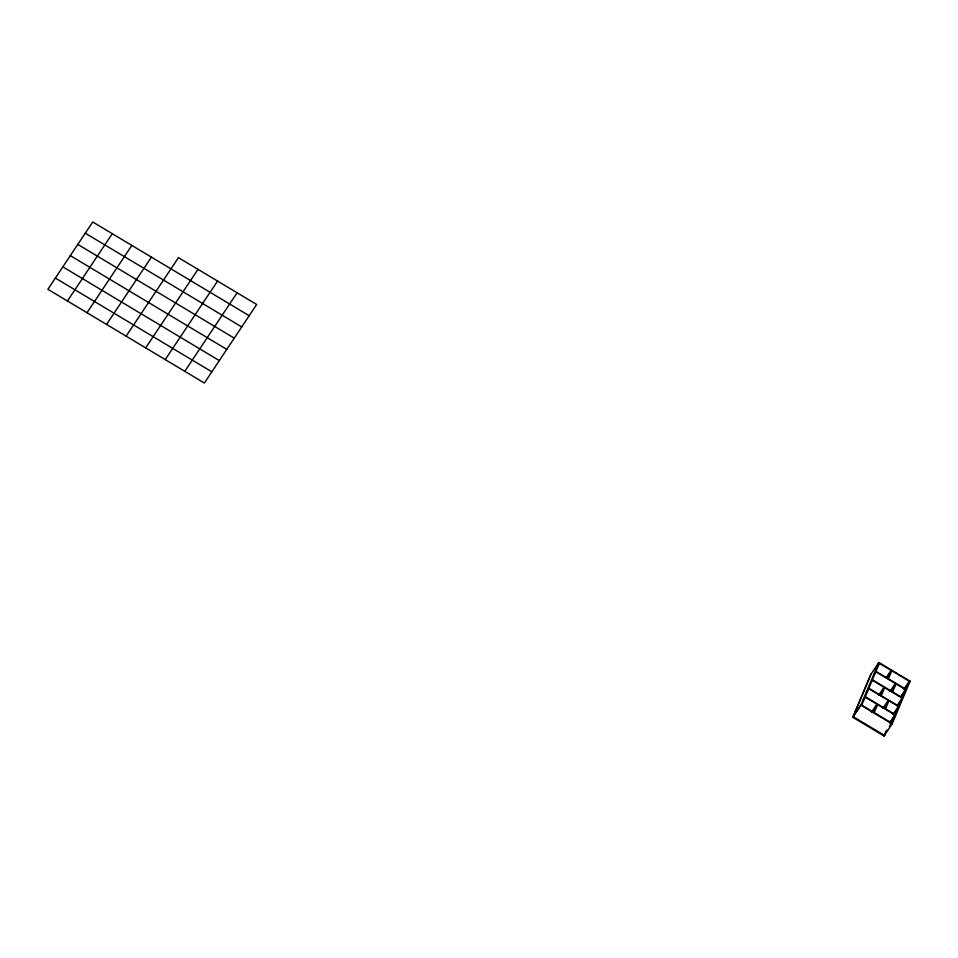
<?xml version="1.0" encoding="UTF-8"?>
<svg xmlns="http://www.w3.org/2000/svg" width="958" height="958" viewBox="0 0 958 958"><rect width="100%" height="100%" fill="white"/><g stroke="black" fill="none" stroke-linecap="round" stroke-linejoin="round"><path stroke-width="1.44" d="M854.057 716.716L853.35 716.297L861.038 704.753L892.329 723.494L884.09 736.019L852.788 717.279L870.714 674.624L878.809 662.481L910.1 681.234L892.173 723.877L860.883 705.136L878.809 662.481M871.109 674.037L853.183 716.68L884.485 735.433L886.342 730.99M861.745 705.172L879.348 663.295L877.815 665.606M873.48 712.201L876.869 704.13L871.493 712.213M880.582 695.292L883.983 687.233L878.594 695.316M887.695 678.396L891.084 670.325L886.473 677.258M874.187 712.62L877.576 704.561L873.732 710.333M881.288 695.724L884.677 687.652L880.067 694.574M888.401 678.815L891.79 670.744L887.168 677.677M884.809 708.405L888.198 700.346L882.821 708.429M891.922 691.508L895.311 683.437L889.922 691.52M885.515 708.836L888.904 700.765L884.294 707.699M892.616 691.927L896.017 683.856L892.94 688.479M884.09 736.019L885.24 733.277M67.455 301.004L112.29 233.692M87.022 312.727L131.857 245.416M106.578 324.439L151.412 257.127M126.133 336.162L178.439 257.63L256.672 304.5L204.365 383.032L47.9 289.292L92.734 221.981L249.2 315.721M145.688 347.874L197.995 269.342M165.255 359.597L217.562 281.065M184.81 371.309L237.117 292.777M874.259 674.049L875.792 671.75L905.681 689.652L901.071 696.574M870.702 682.503L872.247 680.192L902.125 698.107L896.904 705.807M866.379 692.119L868.69 688.646L898.58 706.549L893.191 714.644M862.835 700.573L865.134 697.101L895.023 715.003L889.635 723.086M852.788 717.279L860.883 705.136M903.849 689.281L909.238 681.198L891.635 723.074L889.323 726.535M907.633 685.078L910.1 681.234M901.227 696.191L905.07 690.419M893.347 714.261L898.736 706.166L868.846 688.263M890.569 721.554L895.179 714.62L865.302 696.717M885.479 732.319L887.012 730.008M878.642 662.876L909.944 681.617M875.959 671.366L905.837 689.269M872.403 679.809L902.292 697.723M85.262 233.189L241.727 326.929M77.79 244.41L234.255 338.15M883.935 734.63L884.641 735.049M70.317 255.63L226.783 349.371M62.845 266.851L219.31 360.591M55.372 278.071L211.838 371.812"/></g></svg>
